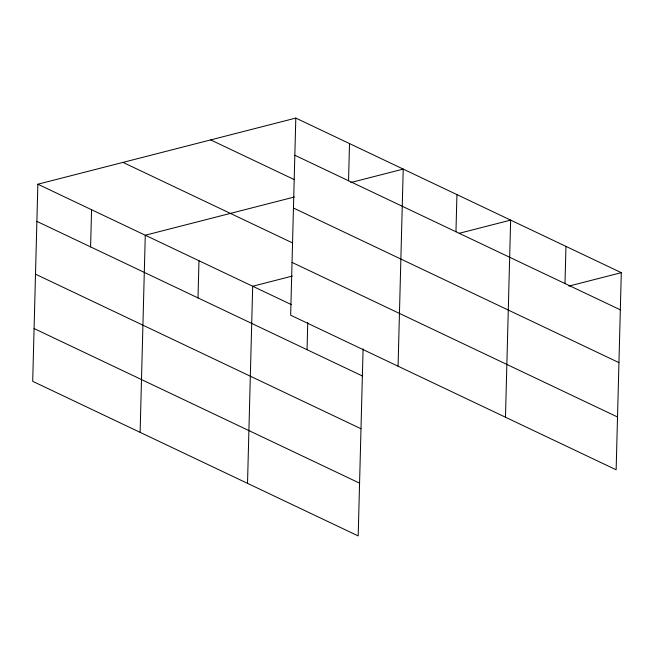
<?xml version="1.0" encoding="UTF-8"?>
<svg xmlns="http://www.w3.org/2000/svg" width="654" height="654" viewBox="0 0 654 654"><rect width="100%" height="100%" fill="white"/><g stroke="black" fill="none" stroke-linecap="round" stroke-linejoin="round"><path stroke-width="0.98" d="M295.812 118.08L290.654 315.195L616.142 469.785L621.3 272.669L295.812 118.08L37.858 184.215L32.7 381.331L358.188 535.92L363.084 348.852M90.595 246.893L91.568 209.721M140.111 432.351L145.27 235.227L294.447 196.985M198.007 297.905L198.98 260.742M247.523 483.363L252.681 286.248L292.273 276.094M307.045 349.694L307.748 322.569M348.549 180.757L349.522 143.586M398.065 366.207L403.224 169.092L350.765 182.54M455.961 231.769L456.933 194.598M505.477 417.219L510.635 220.104L459.165 233.306M564.991 283.558L565.963 246.386M568.841 286.117L621.3 272.669M294.84 155.243L620.327 309.832M210.686 139.907L294.431 179.678M293.458 208.029L618.946 362.618M122.985 162.388L292.297 242.806M292.036 262.409L617.523 416.999M37.858 184.215L291.414 304.641M36.886 221.387L362.373 375.976M35.504 274.165L360.992 428.754M34.082 328.553L359.569 483.142"/></g></svg>
